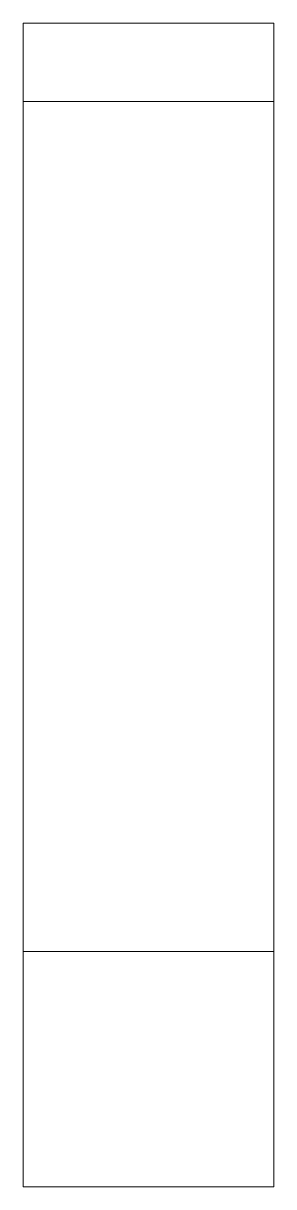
# Model space of a CAD drawing. Header units: millimetres. Extents: x 108 to 229, y 42 to 134.
# Drawn here: x 220.88 to 228.88, y 45.78 to 82.89 of the extents above.
import ezdxf

# ---------------------------------------------------------------- set-up
doc = ezdxf.new("R2010")
doc.units = ezdxf.units.MM

msp = doc.modelspace()

# ---------------------------------------------------------------- linework, layer by layer
at = {"color": 7, "linetype": 'Continuous', "lineweight": 15}
for p, q in [((220.878, 82.887), (220.878, 80.387)), ((228.878, 82.887), (228.878, 80.387)), ((220.878, 80.387), (228.878, 80.387)), ((220.878, 53.284), (220.878, 80.387)), ((228.878, 53.284), (228.878, 80.387)), ((220.878, 53.284), (228.878, 53.284)), ((220.878, 53.284), (220.878, 45.784)), ((228.878, 53.284), (228.878, 45.784)), ((220.878, 45.784), (228.878, 45.784))]:
    msp.add_line(p, q, dxfattribs=at)
msp.add_open_spline([(228.878, 82.887), (220.878, 82.887)], degree=1, dxfattribs=at)

doc.saveas('drawing.dxf')
